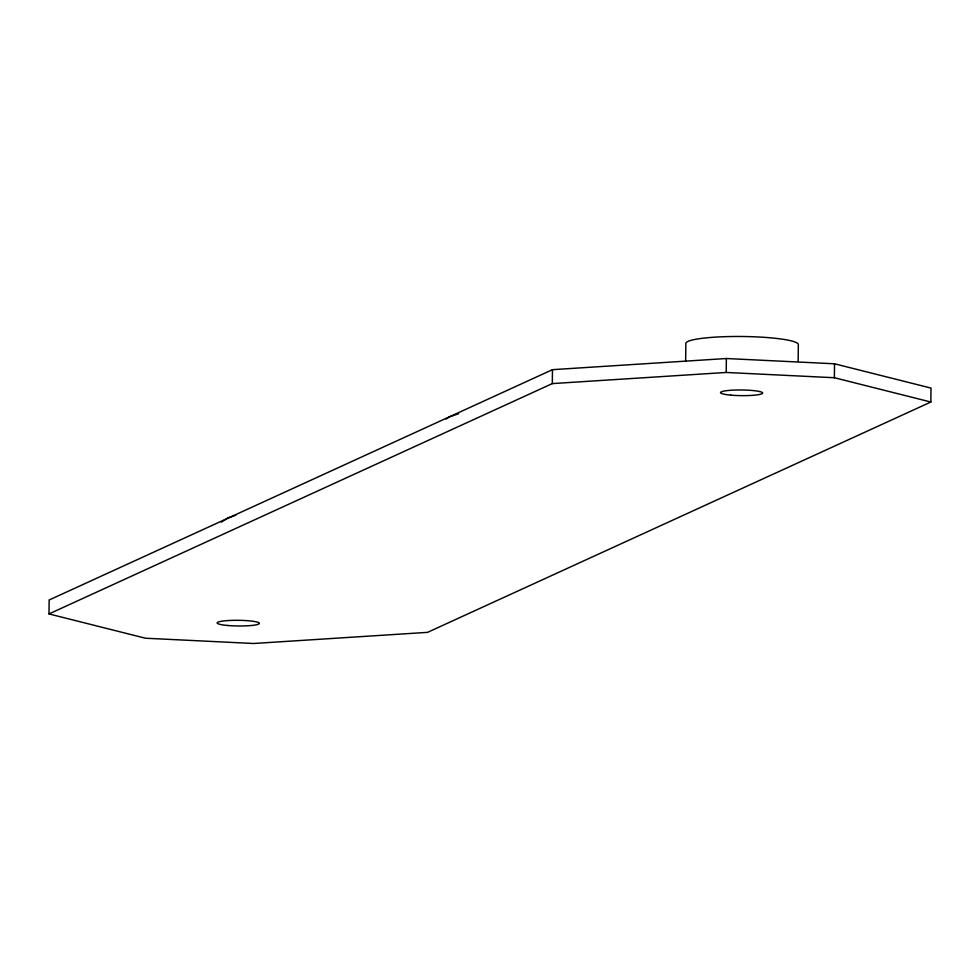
<?xml version="1.0" encoding="UTF-8"?>
<svg xmlns="http://www.w3.org/2000/svg" width="980" height="980" viewBox="0 0 980 980"><rect width="100%" height="100%" fill="white"/><g stroke="black" fill="none" stroke-linecap="round" stroke-linejoin="round"><path stroke-width="1.47" d="M49 613.933L49.147 599.993L552.463 369.668L726.364 358.521L834.519 363.788L931 388.08L930.853 402.021L427.537 632.357L253.636 643.492L145.481 638.225L49 613.933L552.316 383.596L726.217 372.461L834.372 377.729L930.853 402.021M552.316 383.596L552.463 369.668M685.657 361.51L685.853 343.331A56.252 7.534 0.6 0 1 743.061 336.507A56.252 7.534 0.6 0 1 798.333 344.74L798.161 361.399M726.217 372.461L726.364 358.521M834.372 377.729L834.519 363.788M446.084 419.073L449.514 416.819L458.603 413.732M221.345 522.12L228.071 517.93L235.825 515.247M227.409 625.461A21.095 2.83 0.6 0 0 259.357 623.403A21.095 2.83 0.6 0 0 228.034 620.561A21.095 2.83 0.6 0 0 227.409 625.461M730.725 395.124A21.095 2.83 0.6 0 0 762.673 393.078A21.095 2.83 0.6 0 0 731.35 390.236A21.095 2.83 0.6 0 0 730.725 395.124"/></g></svg>
